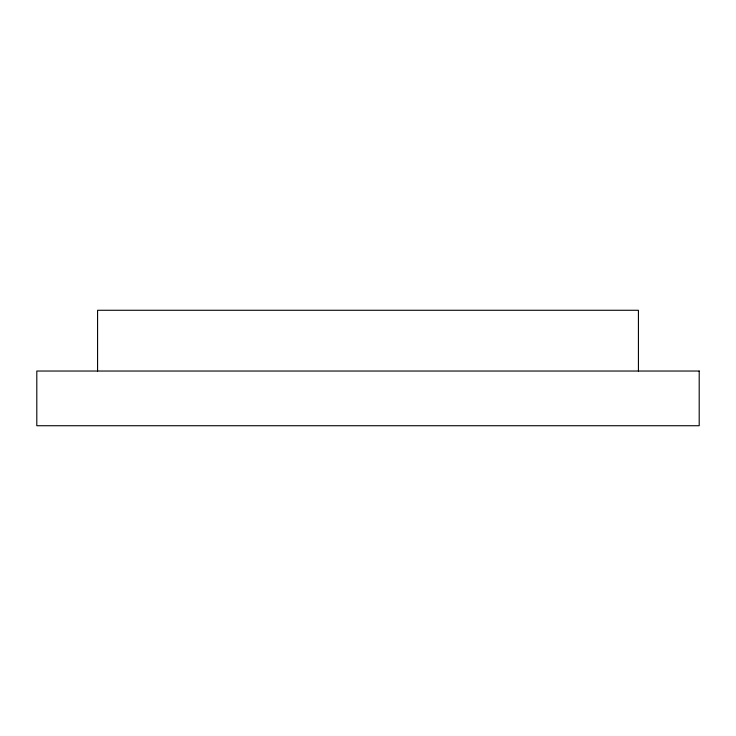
<?xml version="1.0" encoding="UTF-8"?>
<svg xmlns="http://www.w3.org/2000/svg" width="736" height="736" viewBox="0 0 736 736"><rect width="100%" height="100%" fill="white"/><g stroke="black" fill="none" stroke-linecap="round" stroke-linejoin="round"><path stroke-width="1.1" d="M638.425 371.036L638.425 310.27L97.575 310.27L97.575 371.036M699.2 371.036L36.8 371.036L36.8 425.73L699.2 425.73L699.2 371.036"/></g></svg>
